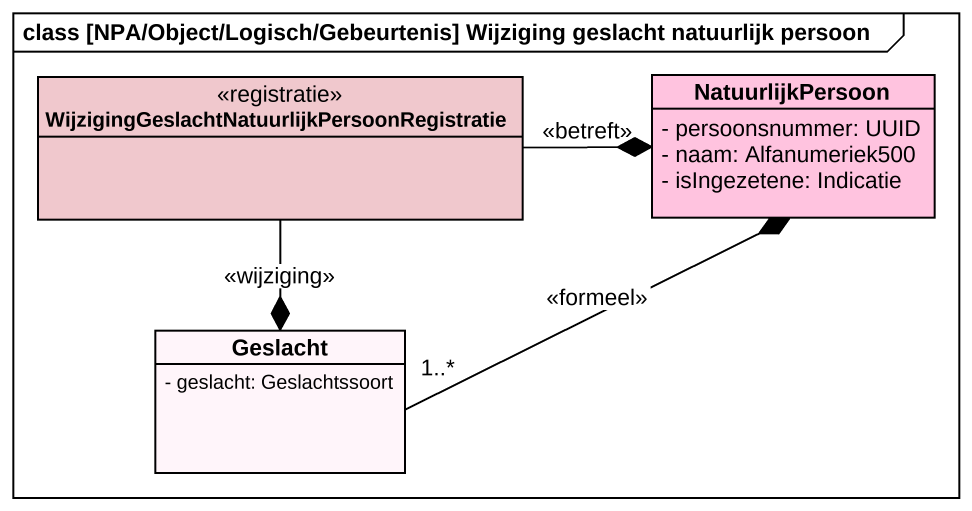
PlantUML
@startuml
mainframe class [NPA/Object/Logisch/Gebeurtenis] Wijziging geslacht natuurlijk persoon
hide circle
hide empty members
skinparam classAttributeIconSize 0
class "WijzigingGeslachtNatuurlijkPersoonRegistratie" as WijzigingGeslachtNatuurlijkP <<registratie>> #F0C8CD
class NatuurlijkPersoon #FFC3DF {
  - persoonsnummer: UUID
  - naam: Alfanumeriek500
  - isIngezetene: Indicatie
}
class Geslacht #FFF5FA {
  - geslacht: Geslachtssoort
}
WijzigingGeslachtNatuurlijkP -right-* NatuurlijkPersoon : <<betreft>>
WijzigingGeslachtNatuurlijkP --* Geslacht : <<wijziging>>
Geslacht "1..*" -right-* NatuurlijkPersoon : <<formeel>>
@enduml
